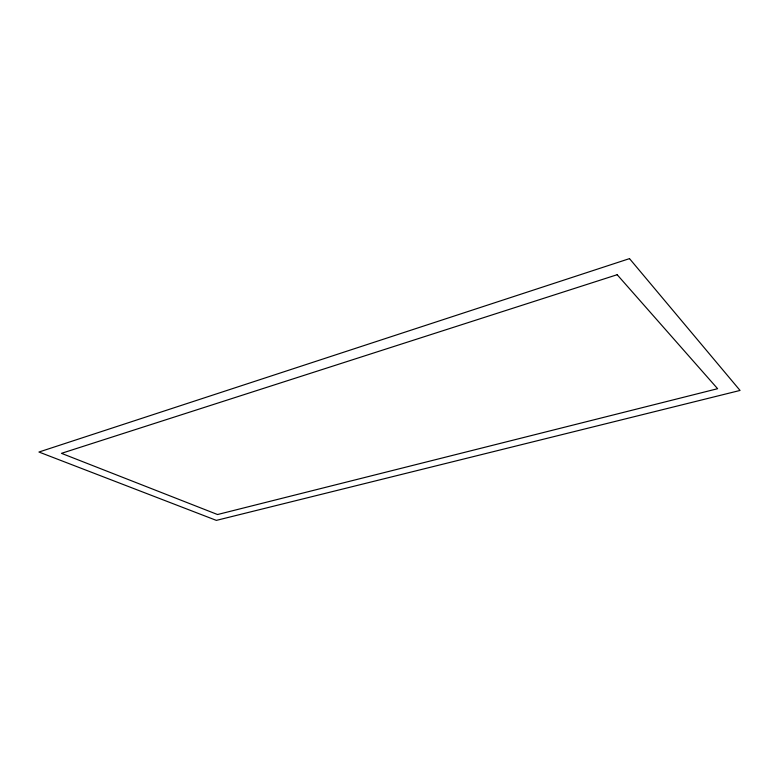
<?xml version="1.0" encoding="UTF-8"?>
<svg xmlns="http://www.w3.org/2000/svg" width="779" height="779" viewBox="0 0 779 779"><rect width="100%" height="100%" fill="white"/><g stroke="black" fill="none" stroke-linecap="round" stroke-linejoin="round"><path stroke-width="1.17" d="M629.51 258.618L38.95 452.024L216.367 520.382L740.05 390.445L629.51 258.618M617.172 274.714L61.473 453.339L217.536 514.529L717.615 388.702L617.172 274.714"/></g></svg>
